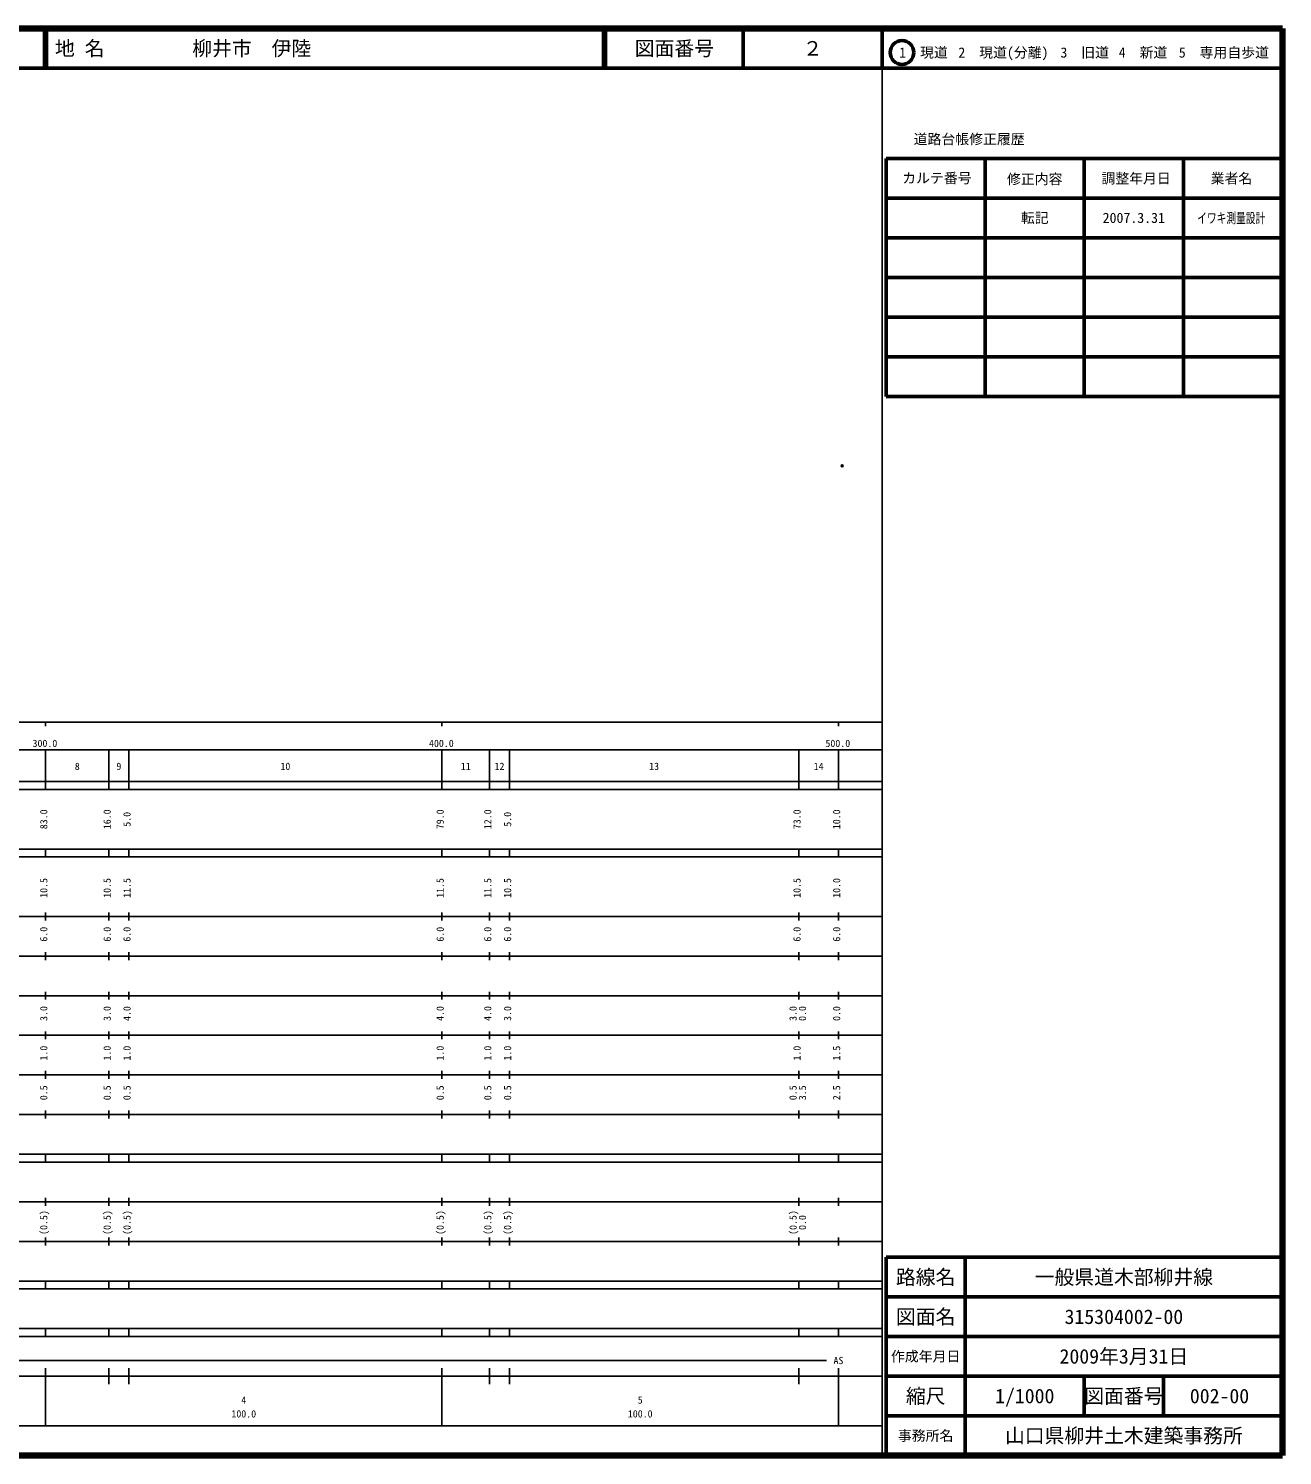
# Model space of a CAD drawing. Units: millimetres on the paper. Extents: x 40 to 680, y 20 to 380.
# Drawn here: x 363.7 to 680, y 20 to 380 of the extents above; entities that cross this region are included whole.
import ezdxf
from ezdxf.enums import TextEntityAlignment as Align

# ---------------------------------------------------------------- set-up
doc = ezdxf.new("R2010")
doc.units = ezdxf.units.MM
doc.header["$PDMODE"] = 32
doc.header["$PDSIZE"] = 0.5
doc.layers.add('M-OTRS', color=6, linetype='Continuous')
doc.layers.add('M-TTL-TXT', color=7, linetype='Continuous')
for name, color, linetype, lineweight in [('M-TTL', 2, 'Continuous', 140), ('M-TTL-BAND', 7, 'Continuous', 25), ('M-TTL-FRAM', 2, 'Continuous', 50), ('M-TTL-LINE', 7, 'Continuous', 50)]:
    doc.layers.add(name, color=color, linetype=linetype, lineweight=lineweight)
doc.styles.add('ＭＳ ゴシック', font='')
doc.styles.get('ＭＳ ゴシック').set_extended_font_data('MS Gothic')

msp = doc.modelspace()

# ---------------------------------------------------------------- linework, layer by layer
at = {"layer": 'M-OTRS'}
msp.add_point((568.945, 269.678), dxfattribs=at)
at = {"layer": 'M-TTL'}
for p, q in [((680, 380), (40, 380)), ((680, 20), (680, 380)), ((40, 20), (680, 20))]:
    msp.add_line(p, q, dxfattribs=at)
at = {"layer": 'M-TTL-BAND'}
for p, q in [((579, 20), (579, 370)), ((40, 205), (579, 205)), ((368, 205), (368, 204)), ((468, 205), (468, 204)), ((568, 205), (568, 204)), ((68, 198), (579, 198)), ((368, 188), (368, 198)), ((384, 188), (384, 198)), ((389, 188), (389, 198)), ((468, 188), (468, 198)), ((480, 188), (480, 198)), ((485, 188), (485, 198)), ((558, 188), (558, 198)), ((568, 188), (568, 198)), ((40, 190), (579, 190)), ((40, 188), (579, 188)), ((40, 173), (579, 173)), ((368, 171), (368, 173)), ((384, 171), (384, 173)), ((389, 171), (389, 173)), ((468, 171), (468, 173)), ((480, 171), (480, 173)), ((485, 171), (485, 173)), ((558, 171), (558, 173)), ((568, 171), (568, 173)), ((40, 171), (579, 171)), ((40, 156), (579, 156)), ((368, 155), (368, 157)), ((384, 155), (384, 157)), ((389, 155), (389, 157)), ((468, 155), (468, 157)), ((480, 155), (480, 157)), ((485, 155), (485, 157)), ((558, 155), (558, 157)), ((568, 155), (568, 157)), ((46, 146), (579, 146)), ((368, 145), (368, 147)), ((384, 145), (384, 147)), ((389, 145), (389, 147)), ((468, 145), (468, 147)), ((480, 145), (480, 147)), ((485, 145), (485, 147)), ((558, 145), (558, 147)), ((568, 145), (568, 147)), ((368, 135), (368, 137)), ((384, 135), (384, 137)), ((389, 135), (389, 137)), ((468, 135), (468, 137)), ((480, 135), (480, 137)), ((485, 135), (485, 137)), ((558, 135), (558, 137)), ((568, 135), (568, 137)), ((52, 136), (579, 136)), ((46, 126), (579, 126)), ((368, 125), (368, 127)), ((384, 125), (384, 127)), ((389, 125), (389, 127)), ((468, 125), (468, 127)), ((480, 125), (480, 127)), ((485, 125), (485, 127)), ((558, 125), (558, 127)), ((568, 125), (568, 127)), ((52, 116), (579, 116)), ((368, 115), (368, 117)), ((384, 115), (384, 117)), ((389, 115), (389, 117)), ((468, 115), (468, 117)), ((480, 115), (480, 117)), ((485, 115), (485, 117)), ((558, 115), (558, 117)), ((568, 115), (568, 117)), ((46, 106), (579, 106)), ((368, 105), (368, 107)), ((384, 105), (384, 107)), ((389, 105), (389, 107)), ((468, 105), (468, 107)), ((480, 105), (480, 107)), ((485, 105), (485, 107)), ((558, 105), (558, 107)), ((568, 105), (568, 107)), ((40, 96), (579, 96)), ((40, 94), (579, 94)), ((368, 94), (368, 96)), ((384, 94), (384, 96)), ((389, 94), (389, 96)), ((468, 94), (468, 96)), ((480, 94), (480, 96)), ((485, 94), (485, 96)), ((558, 94), (558, 96)), ((568, 94), (568, 96)), ((49, 84), (579, 84)), ((368, 83), (368, 85)), ((384, 83), (384, 85)), ((389, 83), (389, 85)), ((468, 83), (468, 85)), ((480, 83), (480, 85)), ((485, 83), (485, 85)), ((558, 83), (558, 85)), ((568, 83), (568, 85)), ((40, 74), (579, 74)), ((368, 73), (368, 75)), ((384, 73), (384, 75)), ((389, 73), (389, 75)), ((468, 73), (468, 75)), ((480, 73), (480, 75)), ((485, 73), (485, 75)), ((558, 73), (558, 75)), ((568, 73), (568, 75)), ((40, 64), (579, 64)), ((40, 62), (579, 62)), ((368, 62), (368, 64)), ((384, 62), (384, 64)), ((389, 62), (389, 64)), ((468, 62), (468, 64)), ((480, 62), (480, 64)), ((485, 62), (485, 64)), ((558, 62), (558, 64)), ((568, 62), (568, 64)), ((40, 52), (579, 52)), ((368, 50), (368, 52)), ((384, 50), (384, 52)), ((389, 50), (389, 52)), ((468, 50), (468, 52)), ((480, 50), (480, 52)), ((485, 50), (485, 52)), ((558, 50), (558, 52)), ((568, 50), (568, 52)), ((40, 50), (579, 50)), ((71, 44), (565, 44)), ((40, 40), (579, 40)), ((368, 27.5), (368, 42)), ((384, 38), (384, 42)), ((389, 38), (389, 42)), ((468, 27.5), (468, 42)), ((480, 38), (480, 42)), ((485, 38), (485, 42)), ((558, 38), (558, 42)), ((568, 27.5), (568, 42)), ((68, 27.5), (579, 27.5))]:
    msp.add_line(p, q, dxfattribs=at)
at = {"layer": 'M-TTL-FRAM'}
for p, q in [((580, 347.197), (580, 287.197)), ((580, 347.197), (680, 347.197)), ((580, 287.197), (680, 287.197)), ((680, 70), (580, 70)), ((580, 70), (580, 20))]:
    msp.add_line(p, q, dxfattribs=at)
at = {"layer": 'M-TTL-LINE'}
for p, q in [((367.75, 380), (367.75, 370)), ((368.25, 380), (368.25, 370)), ((508.747, 380), (508.747, 370)), ((509.247, 380), (509.247, 370)), ((543.997, 380), (543.997, 370)), ((579, 380), (579, 370)), ((40, 370), (680, 370)), ((605, 347.197), (605, 287.197)), ((630, 347.197), (630, 287.197)), ((655, 347.197), (655, 287.197)), ((580, 337.197), (680, 337.197)), ((580, 327.197), (680, 327.197)), ((580, 317.197), (680, 317.197)), ((580, 307.197), (680, 307.197)), ((580, 297.197), (680, 297.197)), ((600, 70), (600, 20)), ((680, 60), (580, 60)), ((680, 50), (580, 50)), ((680, 40), (580, 40)), ((630, 40), (630, 30)), ((650, 40), (650, 30)), ((680, 30), (580, 30))]:
    msp.add_line(p, q, dxfattribs=at)
msp.add_circle((584.031, 373.958), 3, dxfattribs=at)

# ---------------------------------------------------------------- texts
at = {"layer": 'M-TTL-BAND', "style": 'ＭＳ ゴシック'}
for s, p in [('300.0', (367.844, 198.195)), ('400.0', (467.844, 198.195)), ('500.0', (567.844, 198.195)), ('8', (376, 192.405)), ('9', (386.5, 192.405)), ('10', (428.5, 192.405)), ('11', (474, 192.405)), ('12', (482.5, 192.405)), ('13', (521.5, 192.405)), ('14', (563, 192.405)), ('AS', (568, 42.5)), ('4', (418, 32.523)), ('5', (518, 32.523)), ('100.0', (418, 29.033)), ('100.0', (518, 29.033))]:
    msp.add_text(s, height=1.833, dxfattribs=at).set_placement(p, align=Align.BOTTOM_CENTER)
for s, p in [('83.0', (369, 180.5)), ('16.0', (385, 180.5)), ('5.0', (390, 180.5)), ('79.0', (469, 180.5)), ('12.0', (481, 180.5)), ('5.0', (486, 180.5)), ('73.0', (559, 180.5)), ('10.0', (569, 180.5)), ('10.5', (369, 163.174)), ('10.5', (385, 163.174)), ('11.5', (390, 163.174)), ('11.5', (469, 163.174)), ('11.5', (481, 163.174)), ('10.5', (486, 163.174)), ('10.5', (559, 163.174)), ('10.0', (569, 163.174)), ('6.0', (369, 151.5)), ('6.0', (385, 151.5)), ('6.0', (390, 151.5)), ('6.0', (469, 151.5)), ('6.0', (481, 151.5)), ('6.0', (486, 151.5)), ('6.0', (559, 151.5)), ('6.0', (569, 151.5)), ('3.0', (369, 131.5)), ('3.0', (385, 131.5)), ('4.0', (390, 131.5)), ('4.0', (469, 131.5)), ('4.0', (481, 131.5)), ('3.0', (486, 131.5)), ('3.0', (558, 131.5)), ('0.0', (560.37, 131.5)), ('0.0', (569, 131.5)), ('1.0', (369, 121.5)), ('1.0', (385, 121.5)), ('1.0', (390, 121.5)), ('1.0', (469, 121.5)), ('1.0', (481, 121.5)), ('1.0', (486, 121.5)), ('1.0', (559, 121.5)), ('1.5', (569, 121.5)), ('0.5', (369, 111.5)), ('0.5', (385, 111.5)), ('0.5', (390, 111.5)), ('0.5', (469, 111.5)), ('0.5', (481, 111.5)), ('0.5', (486, 111.5)), ('0.5', (558, 111.5)), ('3.5', (560.37, 111.5)), ('2.5', (569, 111.5)), ('(0.5)', (369, 78.764)), ('(0.5)', (385, 78.764)), ('(0.5)', (390, 78.764)), ('(0.5)', (469, 78.764)), ('(0.5)', (481, 78.764)), ('(0.5)', (486, 78.764)), ('(0.5)', (558, 78.764)), ('0.0', (560.37, 78.764))]:
    msp.add_text(s, height=1.833, rotation=90, dxfattribs=at).set_placement(p, align=Align.BOTTOM_CENTER)
at = {"layer": 'M-TTL-TXT', "style": 'ＭＳ ゴシック'}
for s, p in [('地 名', (370.38, 375)), ('柳井市\u3000伊陸', (405.024, 375))]:
    msp.add_text(s, height=3.666, dxfattribs=at).set_placement(p, align=Align.MIDDLE_LEFT)
for s, height, p in [('図面番号', 3.666, (526.622, 375)), ('２', 3.666, (561.497, 375)), ('1\u3000現道', 2.566, (589.448, 373.958)), ('2\u3000現道(分離)', 2.566, (609.619, 373.958)), ('3\u3000旧道', 2.566, (630.121, 373.958)), ('4\u3000新道', 2.566, (644.824, 373.958)), ('5\u3000専用自歩道', 2.566, (665.228, 373.958)), ('道路台帳修正履歴', 2.566, (600.968, 352.113)), ('カルテ番号', 2.566, (592.839, 342.277)), ('修正内容', 2.566, (617.509, 342.023)), ('調整年月日', 2.566, (643.089, 342.197)), ('業者名', 2.566, (667.134, 342.197)), ('転記', 2.566, (617.5, 332.245)), ('2007.3.31', 2.566, (642.5, 332.245)), ('路線名', 3.666, (590, 65)), ('路線名', 3.666, (590, 65)), ('一般県道木部柳井線', 3.666, (640, 65)), ('図面名', 3.666, (590, 55)), ('図面名', 3.666, (590, 55)), ('315304002-00', 3.666, (640, 55)), ('2009年3月31日', 3.666, (640, 45)), ('作成年月日', 2.566, (590, 45)), ('作成年月日', 2.566, (590, 45)), ('縮尺', 3.666, (590, 35)), ('縮尺', 3.666, (590, 35)), ('1/1000', 3.666, (615, 35)), ('図面番号', 3.666, (640, 35)), ('図面番号', 3.666, (640, 35)), ('002-00', 3.666, (664.125, 35)), ('事務所名', 2.566, (590, 25)), ('事務所名', 2.566, (590, 25)), ('山口県柳井土木建築事務所', 3.666, (640, 25))]:
    msp.add_text(s, height=height, dxfattribs=at).set_placement(p, align=Align.MIDDLE_CENTER)
at = {"layer": 'M-TTL-TXT', "style": 'ＭＳ ゴシック', "width": 0.7}
msp.add_text('イワキ測量設計', height=2.566, dxfattribs=at).set_placement((667.077, 332.189), align=Align.MIDDLE_CENTER)

doc.saveas('drawing.dxf')
